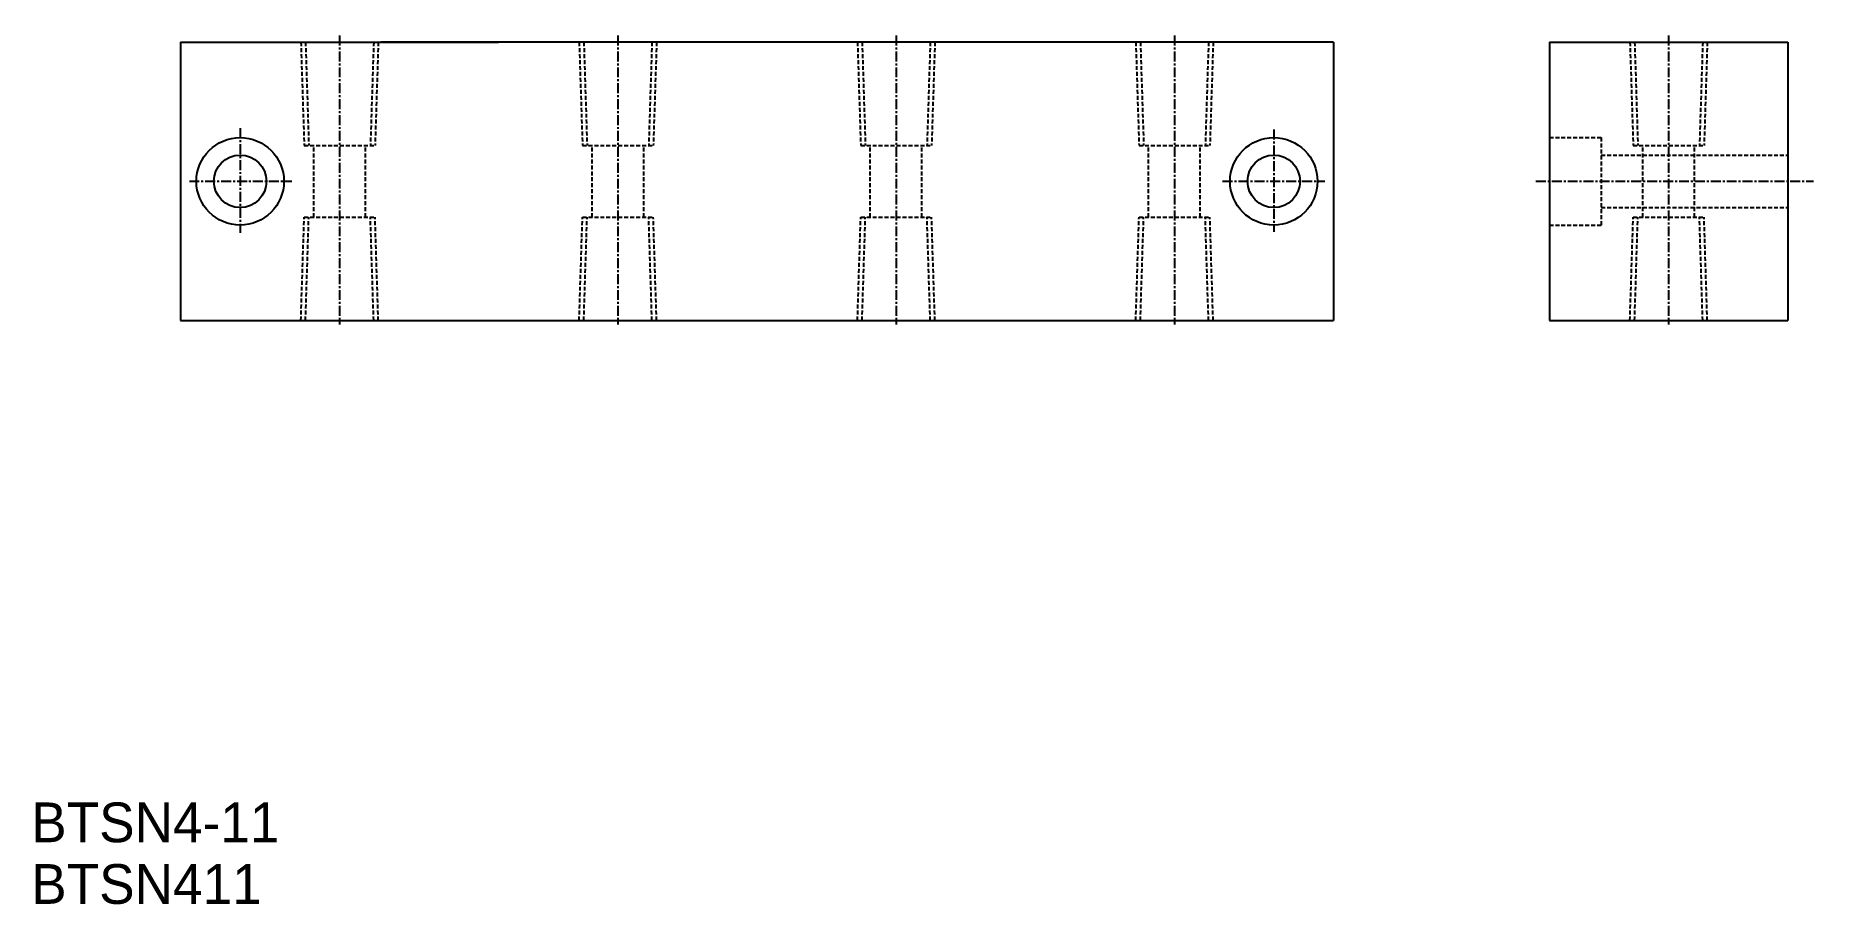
# Model space of a CAD drawing. Extents: x 2015 to 2239, y 4737 to 4846.
import ezdxf

# ---------------------------------------------------------------- set-up
doc = ezdxf.new("R2010")
doc.units = 0
doc.linetypes.add('CENTER', pattern=[2, 1.25, -0.25, 0.25, -0.25])
doc.linetypes.add('DASHED', pattern=[0.75, 0.5, -0.25])
doc.layers.get('0').update_dxf_attribs({"linetype": 'CONTINUOUS'})
doc.layers.add('CENTER', color=1, linetype='CENTER')

msp = doc.modelspace()

# ---------------------------------------------------------------- linework, layer by layer
at = {"color": 7, "linetype": 'CONTINUOUS'}
for p, q in [((2033.44, 4845.41), (2073.44, 4845.41)), ((2033.44, 4845.41), (2033.44, 4810.41)), ((2043.44, 4845.41), (2043.44, 4845.41)), ((2178.44, 4845.41), (2058.62, 4845.41)), ((2178.44, 4845.41), (2178.44, 4810.41)), ((2205.6, 4845.41), (2235.6, 4845.41)), ((2205.6, 4845.41), (2205.6, 4810.41)), ((2235.6, 4845.41), (2235.6, 4810.41)), ((2033.44, 4810.41), (2178.44, 4810.41)), ((2205.6, 4810.41), (2235.6, 4810.41))]:
    msp.add_line(p, q, dxfattribs=at)
at = {"color": 3, "linetype": 'DASHED'}
for p, q in [((2048.58, 4845.41), (2048.99, 4832.41)), ((2049.16, 4845.41), (2049.57, 4832.41)), ((2057.73, 4845.41), (2057.32, 4832.41)), ((2058.31, 4845.41), (2057.9, 4832.41)), ((2083.58, 4845.41), (2083.99, 4832.41)), ((2084.16, 4845.41), (2084.57, 4832.41)), ((2092.73, 4845.41), (2092.32, 4832.41)), ((2093.31, 4845.41), (2092.9, 4832.41)), ((2118.58, 4845.41), (2118.99, 4832.41)), ((2119.16, 4845.41), (2119.57, 4832.41)), ((2127.73, 4845.41), (2127.32, 4832.41)), ((2128.31, 4845.41), (2127.9, 4832.41)), ((2153.58, 4845.41), (2153.99, 4832.41)), ((2154.16, 4845.41), (2154.57, 4832.41)), ((2162.73, 4845.41), (2162.32, 4832.41)), ((2163.31, 4845.41), (2162.9, 4832.41)), ((2215.73, 4845.41), (2216.14, 4832.41)), ((2216.32, 4845.41), (2216.72, 4832.41)), ((2224.88, 4845.41), (2224.47, 4832.41)), ((2225.46, 4845.41), (2225.05, 4832.41)), ((2048.99, 4832.41), (2057.9, 4832.41)), ((2050.19, 4823.41), (2050.19, 4832.41)), ((2056.69, 4823.41), (2056.69, 4832.41)), ((2083.99, 4832.41), (2092.9, 4832.41)), ((2085.19, 4823.41), (2085.19, 4832.41)), ((2091.69, 4823.41), (2091.69, 4832.41)), ((2118.99, 4832.41), (2127.9, 4832.41)), ((2120.19, 4823.41), (2120.19, 4832.41)), ((2126.69, 4823.41), (2126.69, 4832.41)), ((2153.99, 4832.41), (2162.9, 4832.41)), ((2155.19, 4823.41), (2155.19, 4832.41)), ((2161.69, 4823.41), (2161.69, 4832.41)), ((2205.6, 4833.41), (2212.1, 4833.41)), ((2212.1, 4833.41), (2212.1, 4822.41)), ((2216.14, 4832.41), (2225.05, 4832.41)), ((2217.35, 4823.41), (2217.35, 4832.41)), ((2223.85, 4823.41), (2223.85, 4832.41)), ((2212.1, 4831.21), (2235.6, 4831.21)), ((2048.58, 4810.41), (2048.99, 4823.41)), ((2048.99, 4823.41), (2057.9, 4823.41)), ((2049.16, 4810.41), (2049.57, 4823.41)), ((2057.73, 4810.41), (2057.32, 4823.41)), ((2058.31, 4810.41), (2057.9, 4823.41)), ((2083.58, 4810.41), (2083.99, 4823.41)), ((2083.99, 4823.41), (2092.9, 4823.41)), ((2084.16, 4810.41), (2084.57, 4823.41)), ((2092.73, 4810.41), (2092.32, 4823.41)), ((2093.31, 4810.41), (2092.9, 4823.41)), ((2118.58, 4810.41), (2118.99, 4823.41)), ((2118.99, 4823.41), (2127.9, 4823.41)), ((2119.16, 4810.41), (2119.57, 4823.41)), ((2127.73, 4810.41), (2127.32, 4823.41)), ((2128.31, 4810.41), (2127.9, 4823.41)), ((2153.58, 4810.41), (2153.99, 4823.41)), ((2153.99, 4823.41), (2162.9, 4823.41)), ((2154.16, 4810.41), (2154.57, 4823.41)), ((2162.73, 4810.41), (2162.32, 4823.41)), ((2163.31, 4810.41), (2162.9, 4823.41)), ((2212.1, 4824.61), (2235.6, 4824.61)), ((2215.73, 4810.41), (2216.14, 4823.41)), ((2216.14, 4823.41), (2225.05, 4823.41)), ((2216.32, 4810.41), (2216.72, 4823.41)), ((2224.88, 4810.41), (2224.47, 4823.41)), ((2225.46, 4810.41), (2225.05, 4823.41)), ((2205.6, 4822.41), (2212.1, 4822.41))]:
    msp.add_line(p, q, dxfattribs=at)
msp.add_line((2053.44, 4845.41), (2053.44, 4845.41))
at = {"color": 7, "linetype": 'CONTINUOUS'}
for centre, radius in [((2040.94, 4827.91), 5.5), ((2170.94, 4827.91), 5.5), ((2040.94, 4827.91), 3.3), ((2170.94, 4827.91), 3.3)]:
    msp.add_circle(centre, radius, dxfattribs=at)
at = {"layer": 'CENTER', "color": 1, "linetype": 'CENTER'}
for p, q in [((2053.44, 4846.24), (2053.44, 4809.89)), ((2088.44, 4846.24), (2088.44, 4809.89)), ((2123.44, 4846.24), (2123.44, 4809.89)), ((2158.44, 4846.24), (2158.44, 4809.89)), ((2220.6, 4846.24), (2220.6, 4809.89)), ((2040.94, 4834.58), (2040.94, 4821.41)), ((2170.94, 4834.43), (2170.94, 4821.56)), ((2034.55, 4827.91), (2047.42, 4827.91)), ((2164.5, 4827.91), (2177.37, 4827.91)), ((2203.9, 4827.91), (2238.81, 4827.91))]:
    msp.add_line(p, q, dxfattribs=at)

# ---------------------------------------------------------------- texts
at = {"color": 7, "linetype": 'CONTINUOUS'}
for s, p in [('BTSN4-11', (2014.66, 4744.79)), ('BTSN411', (2014.66, 4737.04))]:
    msp.add_text(s, height=5, dxfattribs=at).set_placement(p)

doc.saveas('drawing.dxf')
